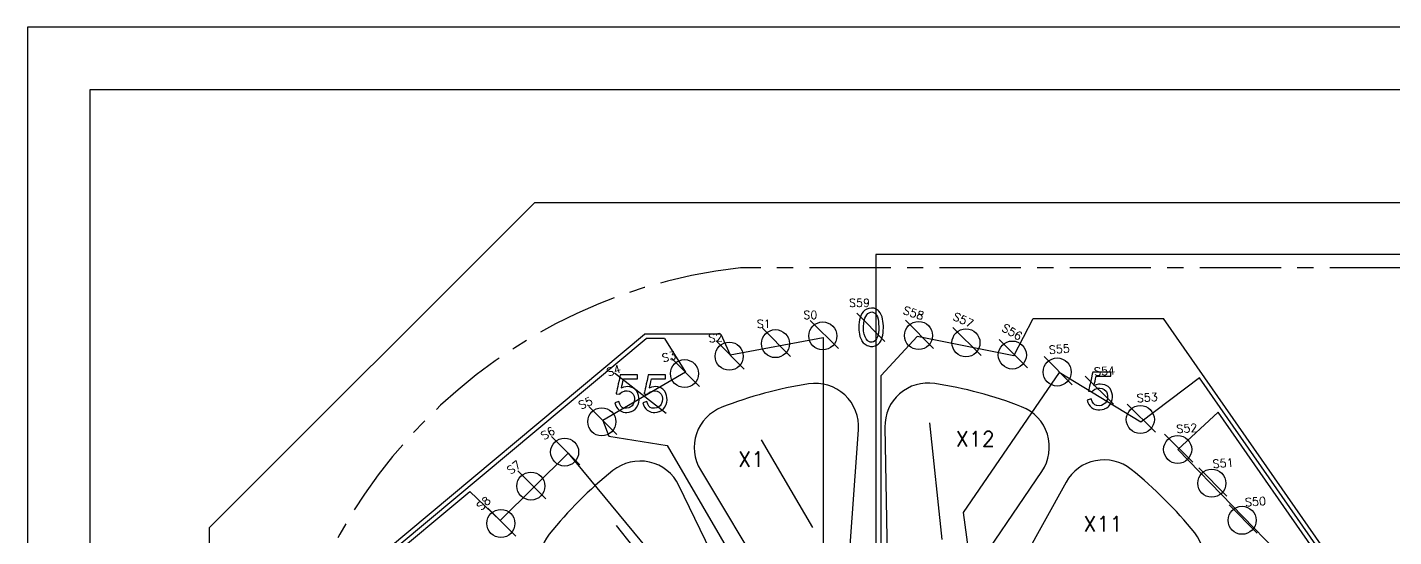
# Model space of a CAD drawing. Header units: millimetres. Extents: x 1653 to 3206, y -200 to 97.
# Drawn here: x 2369.9 to 2433, y -71.9 to -48.4 of the extents above; entities that cross this region are included whole.
import ezdxf
from ezdxf.enums import TextEntityAlignment as Align

# ---------------------------------------------------------------- set-up
doc = ezdxf.new("R2010")
doc.units = ezdxf.units.MM
doc.header["$LTSCALE"] = 3
doc.linetypes.add('CENTER', pattern=[2, 1.25, -0.25, 0.25, -0.25])
doc.layers.add('DIM', color=4, linetype='Continuous')
doc.layers.add('SEG', color=3, linetype='Continuous')
doc.styles.add('romans', font='romans.shx')

# ---------------------------------------------------------------- blocks, each defined once
blk = doc.blocks.new('T')
for points in [[(0, 0), (297, 0), (297, 210), (0, 210)], [(4, 4), (293, 4), (293, 206), (4, 206)]]:
    blk.add_lwpolyline(points, close=True)

msp = doc.modelspace()

# ---------------------------------------------------------------- linework, layer by layer
at = {"linetype": 'Continuous'}
msp.add_lwpolyline([(2378.323, -71.51), (2378.323, -95.51), (2393.323, -110.51), (2478.323, -110.51), (2493.323, -95.51), (2493.323, -71.51), (2478.323, -56.51), (2393.323, -56.51)], close=True, dxfattribs=at)
at = {"linetype": 'CENTER'}
msp.add_lwpolyline([(2469.762, -59.51), (2402.823, -59.51, 0.895837), (2402.823, -107.51), (2469.762, -107.51, 0.856686)], format="xyb", close=True, dxfattribs=at)
for points in [[(2408.887, -61.363), (2408.867, -61.364), (2408.756, -61.378), (2408.655, -61.411), (2408.568, -61.464), (2408.567, -61.467), (2408.49, -61.539), (2408.427, -61.623), (2408.378, -61.718), (2408.372, -61.73), (2408.342, -61.815), (2408.318, -61.913), (2408.302, -62.021), (2408.294, -62.142), (2408.293, -62.15), (2408.291, -62.277), (2408.294, -62.388), (2408.302, -62.484), (2408.314, -62.567), (2408.315, -62.573), (2408.341, -62.676), (2408.376, -62.776), (2408.421, -62.87), (2408.432, -62.891), (2408.493, -62.97), (2408.574, -63.037), (2408.675, -63.093), (2408.727, -63.116), (2408.83, -63.14), (2408.932, -63.14), (2409.036, -63.112), (2409.094, -63.086), (2409.18, -63.027), (2409.251, -62.952), (2409.311, -62.86), (2409.334, -62.806), (2409.363, -62.716), (2409.387, -62.616), (2409.405, -62.505), (2409.417, -62.385), (2409.419, -62.289), (2409.418, -62.178), (2409.412, -62.074), (2409.4, -61.974), (2409.385, -61.879), (2409.385, -61.878), (2409.358, -61.771), (2409.319, -61.674), (2409.268, -61.585), (2409.205, -61.505), (2409.174, -61.476), (2409.086, -61.413), (2408.99, -61.376)], [(2408.909, -62.939), (2408.812, -62.939), (2408.717, -62.89), (2408.68, -62.859), (2408.621, -62.786), (2408.573, -62.692), (2408.537, -62.577), (2408.522, -62.507), (2408.51, -62.41), (2408.504, -62.307), (2408.507, -62.197), (2408.516, -62.081), (2408.518, -62.064), (2408.54, -61.942), (2408.568, -61.837), (2408.607, -61.749), (2408.654, -61.677), (2408.704, -61.619), (2408.79, -61.564), (2408.887, -61.545), (2408.938, -61.555), (2409.025, -61.602), (2409.099, -61.687), (2409.141, -61.775), (2409.174, -61.874), (2409.195, -61.98), (2409.197, -62.016), (2409.201, -62.116), (2409.204, -62.223), (2409.205, -62.334), (2409.204, -62.393), (2409.196, -62.501), (2409.178, -62.603), (2409.152, -62.698), (2409.107, -62.793), (2409.042, -62.872), (2408.961, -62.92)], [(2398.078, -64.448), (2397.281, -64.448), (2397.262, -64.535), (2397.226, -64.705), (2397.193, -64.856), (2397.165, -64.985), (2397.141, -65.093), (2397.121, -65.181), (2397.107, -65.247), (2397.096, -65.293), (2397.088, -65.318), (2397.26, -65.338), (2397.296, -65.294), (2397.377, -65.232), (2397.472, -65.196), (2397.49, -65.192), (2397.597, -65.182), (2397.694, -65.196), (2397.701, -65.198), (2397.79, -65.244), (2397.866, -65.318), (2397.88, -65.34), (2397.918, -65.432), (2397.937, -65.54), (2397.936, -65.571), (2397.924, -65.678), (2397.896, -65.773), (2397.885, -65.797), (2397.825, -65.88), (2397.745, -65.944), (2397.673, -65.977), (2397.575, -65.994), (2397.462, -65.985), (2397.452, -65.983), (2397.376, -65.951), (2397.313, -65.89), (2397.26, -65.8), (2397.22, -65.682), (2397.038, -65.733), (2397.067, -65.839), (2397.109, -65.936), (2397.164, -66.016), (2397.23, -66.076), (2397.318, -66.132), (2397.413, -66.171), (2397.513, -66.187), (2397.586, -66.188), (2397.69, -66.176), (2397.785, -66.147), (2397.804, -66.14), (2397.897, -66.091), (2397.977, -66.026), (2397.993, -66.012), (2398.053, -65.933), (2398.098, -65.834), (2398.105, -65.815), (2398.133, -65.713), (2398.149, -65.611), (2398.149, -65.608), (2398.143, -65.5), (2398.129, -65.399), (2398.094, -65.306), (2398.047, -65.207), (2398.031, -65.183), (2397.959, -65.114), (2397.866, -65.055), (2397.818, -65.036), (2397.718, -65.009), (2397.613, -64.994), (2397.536, -65), (2397.436, -65.024), (2397.331, -65.065), (2397.336, -65.045), (2397.36, -64.961), (2397.384, -64.863), (2397.408, -64.753), (2397.431, -64.63), (2398.078, -64.63)], [(2399.371, -64.448), (2398.573, -64.448), (2398.555, -64.535), (2398.517, -64.705), (2398.485, -64.856), (2398.458, -64.985), (2398.434, -65.093), (2398.414, -65.181), (2398.399, -65.247), (2398.388, -65.293), (2398.381, -65.318), (2398.553, -65.338), (2398.589, -65.294), (2398.669, -65.232), (2398.764, -65.196), (2398.783, -65.192), (2398.889, -65.182), (2398.987, -65.196), (2398.993, -65.198), (2399.083, -65.244), (2399.158, -65.318), (2399.173, -65.34), (2399.211, -65.432), (2399.229, -65.54), (2399.228, -65.571), (2399.217, -65.678), (2399.189, -65.773), (2399.177, -65.797), (2399.117, -65.88), (2399.037, -65.944), (2398.966, -65.977), (2398.868, -65.994), (2398.755, -65.985), (2398.745, -65.983), (2398.668, -65.951), (2398.604, -65.89), (2398.553, -65.8), (2398.512, -65.682), (2398.33, -65.733), (2398.359, -65.839), (2398.402, -65.936), (2398.456, -66.016), (2398.523, -66.076), (2398.61, -66.132), (2398.705, -66.171), (2398.805, -66.187), (2398.879, -66.188), (2398.982, -66.176), (2399.077, -66.147), (2399.097, -66.14), (2399.19, -66.091), (2399.27, -66.026), (2399.284, -66.012), (2399.346, -65.933), (2399.391, -65.834), (2399.397, -65.815), (2399.426, -65.713), (2399.441, -65.611), (2399.441, -65.608), (2399.436, -65.5), (2399.42, -65.399), (2399.386, -65.306), (2399.34, -65.207), (2399.323, -65.183), (2399.252, -65.114), (2399.158, -65.055), (2399.111, -65.036), (2399.009, -65.009), (2398.906, -64.994), (2398.828, -65), (2398.728, -65.024), (2398.623, -65.065), (2398.629, -65.045), (2398.653, -64.961), (2398.677, -64.863), (2398.7, -64.753), (2398.724, -64.63), (2399.371, -64.63)], [(2419.911, -64.328), (2419.074, -64.328), (2419.055, -64.414), (2419.017, -64.585), (2418.982, -64.736), (2418.954, -64.865), (2418.928, -64.972), (2418.908, -65.06), (2418.892, -65.126), (2418.88, -65.173), (2418.873, -65.198), (2419.053, -65.217), (2419.091, -65.174), (2419.175, -65.112), (2419.276, -65.076), (2419.294, -65.071), (2419.406, -65.061), (2419.508, -65.076), (2419.516, -65.078), (2419.61, -65.123), (2419.689, -65.198), (2419.704, -65.219), (2419.744, -65.311), (2419.764, -65.42), (2419.763, -65.451), (2419.75, -65.557), (2419.721, -65.652), (2419.709, -65.676), (2419.646, -65.76), (2419.562, -65.824), (2419.487, -65.857), (2419.383, -65.873), (2419.265, -65.864), (2419.254, -65.862), (2419.175, -65.83), (2419.107, -65.769), (2419.053, -65.679), (2419.01, -65.561), (2418.819, -65.612), (2418.85, -65.718), (2418.895, -65.815), (2418.951, -65.895), (2419.021, -65.955), (2419.114, -66.012), (2419.214, -66.05), (2419.318, -66.067), (2419.396, -66.068), (2419.504, -66.055), (2419.604, -66.026), (2419.624, -66.019), (2419.721, -65.97), (2419.806, -65.905), (2419.821, -65.891), (2419.886, -65.812), (2419.933, -65.713), (2419.939, -65.695), (2419.969, -65.592), (2419.986, -65.49), (2419.986, -65.487), (2419.981, -65.379), (2419.964, -65.278), (2419.928, -65.185), (2419.879, -65.086), (2419.862, -65.062), (2419.787, -64.993), (2419.689, -64.934), (2419.639, -64.915), (2419.533, -64.889), (2419.424, -64.873), (2419.342, -64.879), (2419.238, -64.903), (2419.127, -64.944), (2419.133, -64.925), (2419.158, -64.84), (2419.183, -64.742), (2419.208, -64.632), (2419.234, -64.509), (2419.911, -64.509)]]:
    msp.add_lwpolyline(points, close=True)
for points in [[(2401.965, -65.947, 0.464472), (2400.978, -68.84), (2404.046, -73.947, 0.643485), (2407.821, -73.187), (2408.273, -66.99, 0.482284), (2405.972, -64.868, 0.0547)], [(2411.787, -64.85, 0.464472), (2409.486, -66.862), (2409.59, -72.819, 0.643485), (2413.238, -74.048), (2416.729, -68.907, 0.482284), (2415.797, -65.919, 0.0547)], [(2394.007, -71.808, 0.464472), (2394.599, -74.807), (2399.809, -77.695, 0.643485), (2402.698, -75.15), (2399.991, -69.557, 0.482284), (2396.937, -68.87, 0.0547)], [(2420.842, -68.811, 0.464472), (2417.843, -69.403), (2414.955, -74.613, 0.643485), (2417.5, -77.503), (2423.093, -74.796, 0.482284), (2423.78, -71.742, 0.0547)]]:
    msp.add_lwpolyline(points, format="xyb", close=True)
for centre in [(2404.442, -63.007), (2406.625, -62.652), (2411.043, -62.633), (2413.228, -62.97), (2402.309, -63.589), (2415.367, -63.534), (2400.247, -64.39), (2417.435, -64.317), (2396.431, -66.615), (2421.27, -66.51), (2394.718, -68.014), (2422.994, -67.894), (2393.161, -69.584), (2424.565, -69.452), (2425.964, -71.164), (2391.777, -71.309)]:
    msp.add_circle(centre, 0.647)
at = {"layer": 'DIM'}
for p, q in [((2408.191, -61.6), (2409.489, -62.903)), ((2403.84, -62.296), (2405.138, -63.599)), ((2406.047, -61.936), (2407.346, -63.239)), ((2410.44, -61.922), (2411.738, -63.225)), ((2412.626, -62.259), (2413.924, -63.562)), ((2401.706, -62.877), (2403.004, -64.181)), ((2414.764, -62.822), (2416.063, -64.125)), ((2416.832, -63.606), (2418.131, -64.909)), ((2399.645, -63.679), (2400.943, -64.982)), ((2397.012, -64.362), (2399.396, -66.211)), ((2418.732, -64.502), (2420.03, -65.805)), ((2395.828, -65.903), (2397.127, -67.207)), ((2420.667, -65.798), (2421.965, -67.102)), ((2411.551, -66.664), (2412.123, -72.044)), ((2394.116, -67.302), (2395.414, -68.606)), ((2422.392, -67.183), (2423.69, -68.486)), ((2403.784, -67.441), (2406.154, -71.5)), ((2392.558, -68.873), (2393.857, -70.176)), ((2423.962, -68.74), (2425.26, -70.043)), ((2425.361, -70.453), (2426.659, -71.756)), ((2391.174, -70.597), (2392.472, -71.901)), ((2400.779, -76.014), (2397.111, -71.408))]:
    msp.add_line(p, q, dxfattribs=at)
at = {"layer": 'SEG', "ltscale": 5.567185}
for p, q in [((2415.437, -63.575), (2416.325, -61.848)), ((2416.325, -61.848), (2422.332, -61.848)), ((2432.25, -76.079), (2422.332, -61.848)), ((2385.239, -73.573), (2398.4, -62.572)), ((2385.439, -73.666), (2398.473, -62.772)), ((2401.918, -62.572), (2398.4, -62.572)), ((2399.318, -62.772), (2398.473, -62.772)), ((2399.318, -62.772), (2400.294, -64.33)), ((2401.918, -62.572), (2402.355, -63.529)), ((2402.355, -63.529), (2406.64, -62.722)), ((2406.64, -62.722), (2406.64, -73.49)), ((2409.314, -64.481), (2410.984, -62.675)), ((2415.437, -63.575), (2410.984, -62.675)), ((2400.294, -64.33), (2396.478, -66.555)), ((2409.314, -73.481), (2409.314, -64.481)), ((2417.522, -64.335), (2413.099, -70.807)), ((2421.29, -66.63), (2417.522, -64.335)), ((2423.999, -64.59), (2421.29, -66.63)), ((2432.1, -76.213), (2423.999, -64.59)), ((2424.856, -66.17), (2422.994, -67.894)), ((2431.95, -76.348), (2424.856, -66.17)), ((2396.478, -66.555), (2396.763, -67.279)), ((2396.763, -67.279), (2399.452, -67.717)), ((2399.452, -67.717), (2404.772, -76.841)), ((2422.994, -67.894), (2428.013, -73.063)), ((2391.751, -71.177), (2394.875, -68.065)), ((2394.875, -68.065), (2405.149, -80.443)), ((2385.639, -73.76), (2390.342, -69.829)), ((2390.342, -69.829), (2391.751, -71.177)), ((2413.099, -70.807), (2414.541, -81.506))]:
    msp.add_line(p, q, dxfattribs=at)
msp.add_lwpolyline([(2459.582, -103.453), (2459.582, -104.762), (2443.443, -106.634), (2443.443, -110.884), (2447.875, -110.884), (2460.612, -110.884), (2460.612, -108.064), (2473.809, -108.064), (2484.48, -100.626), (2484.48, -63.738), (2477.308, -58.899), (2409.066, -58.899), (2409.066, -73.674)], dxfattribs=at)

# ---------------------------------------------------------------- block references
at = {"xscale": 0.7200000000000001, "yscale": 0.7200000000000001, "zscale": 0.7200000000000001}
msp.add_blockref('T', (2369.936, -199.603), dxfattribs=at)

# ---------------------------------------------------------------- texts
at = {"layer": 'DIM', "style": 'romans'}
for s, height, p in [('S59', 0.377, (2408.319, -61.122)), ('S0', 0.377, (2406.05, -61.682)), ('S1', 0.377, (2403.902, -62.092)), ('X12', 0.7003, (2413.66, -67.405)), ('X1', 0.7003, (2403.322, -68.345)), ('X11', 0.7003, (2419.55, -71.326))]:
    msp.add_text(s, height=height, dxfattribs=at).set_placement(p, align=Align.MIDDLE)
for s, rotation, p in [('S58', 342, (2410.811, -61.596)), ('S57', 336, (2413.106, -61.914)), ('S56', 330, (2415.356, -62.471)), ('S2', 6, (2401.675, -62.735)), ('S3', 12, (2399.528, -63.608)), ('S55', 4.00516, (2417.535, -63.259)), ('S4', 18, (2396.979, -64.247)), ('S54', 4.00516, (2419.62, -64.271)), ('S5', 24, (2395.685, -65.749)), ('S53', 4.00516, (2421.588, -65.496)), ('S52', 4.00516, (2423.417, -66.919)), ('S6', 30, (2393.942, -67.143)), ('S7', 36, (2392.377, -68.722)), ('S51', 4.00516, (2425.087, -68.526)), ('S8', 42, (2390.981, -70.378)), ('S50', 4.00516, (2426.58, -70.298))]:
    msp.add_text(s, height=0.377, rotation=rotation, dxfattribs=at).set_placement(p, align=Align.MIDDLE)

doc.saveas('drawing.dxf')
